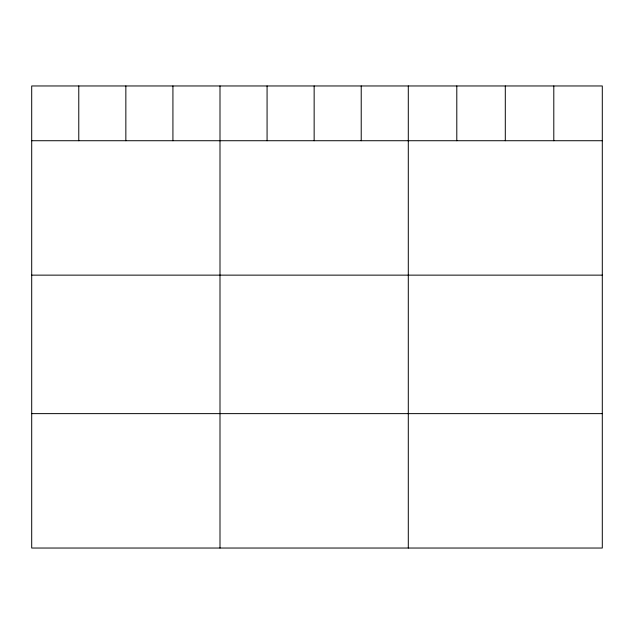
<?xml version="1.0" encoding="UTF-8"?>
<svg xmlns="http://www.w3.org/2000/svg" width="634" height="634" viewBox="0 0 634 634"><rect width="100%" height="100%" fill="white"/><g stroke="black" fill="none" stroke-linecap="round" stroke-linejoin="round"><path stroke-width="0.95" d="M602.3 140.724L602.3 548.038L31.7 548.038L31.7 85.962L602.3 85.962L602.3 140.724L31.7 140.724M31.7 275.14L602.3 275.14M31.7 413.63L602.3 413.63M553.799 85.962L553.799 140.724M505.298 85.962L505.298 140.724M456.797 85.962L456.797 140.724M408.296 85.962L408.296 548.038M361.221 85.962L361.221 140.724M314.147 85.962L314.147 140.724M267.072 85.962L267.072 140.724M219.998 85.962L219.998 548.038M172.923 85.962L172.923 140.724M125.849 85.962L125.849 140.724M78.775 85.962L78.775 140.724"/></g></svg>
